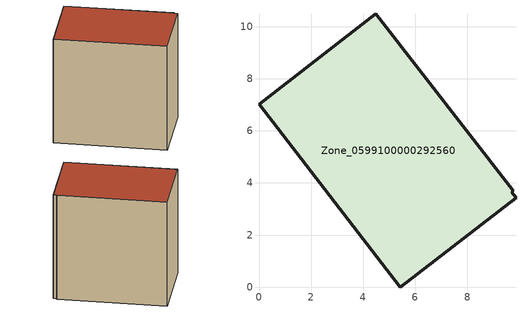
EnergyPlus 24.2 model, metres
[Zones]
Zone_0599100000292560
 floor ground (C_G): 0,7.03 4.48,10.5 9.76,3.7 9.7,3.65 9.87,3.44 5.43,0 z0
 wall outside (C_F): 4.48,10.5 0,7.03 5.43,0 9.87,3.44 9.7,3.65 9.76,3.7 4.48,10.5 z0:8.96
 roof outside (C_R): 0,7.03 5.43,0 9.87,3.44 9.7,3.65 9.76,3.7 4.48,10.5 z8.96
[BUILDING]
Pand.0599100000292560: North Axis=0; Terrain=City; Loads Convergence Tolerance Value=0.04; Temperature Convergence Tolerance Value=0.4; Solar Distribution=FullExterior; Maximum Number of Warmup Days=25; Minimum Number of Warmup Days=1
[Site:Location]
Rotterdam.The.Hague.AP_ZH_NLD Design_Conditions: Latitude=51.96; Longitude=4.45; Time Zone=1; Elevation=-4.5
[SITE:GROUNDTEMPERATURE:BUILDINGSURFACE]
18, 18, 18, 18, 18, 18, 18, 18, 18, 18, 18, 18
[MATERIAL] Thermal Absorptance=0.9; Solar Absorptance=0.7; Visible Absorptance=0.7
Name | Roughness | Thickness | Conductivity | Density | Specific Heat
G.TC.1975-1991 | MediumSmooth | 0.15 | 0.288461 | 540 | 1210
F.TC.1975-1991 | Rough | 0.3 | 0.230769 | 1920 | 840
R.TC.1975-1991 | MediumRough | 0.2 | 0.153846 | 1500 | 1000
[CONSTRUCTION]
C_G: G.TC.1975-1991
C_F: F.TC.1975-1991
C_R: R.TC.1975-1991
[ZONE]
Zone_0599100000292560: Type=1; Multiplier=1; Ceiling Height=Autocalculate; Volume=Autocalculate; Floor Area=autocalculate; Part of Total Floor Area=Yes
[ZONEINFILTRATION:DESIGNFLOWRATE]
Infil_Zone_0599100000292560: Zone or ZoneList or Space or SpaceList=Zone_0599100000292560; Schedule=AlwaysOn; Design Flow Rate Calculation Method=Flow/Area; Flow Rate per Floor Area=0.003; Constant Term Coefficient=1; Temperature Term Coefficient=0; Velocity Term Coefficient=0; Velocity Squared Term Coefficient=0
[HVACTEMPLATE:ZONE:IDEALLOADSAIRSYSTEM]
Zone_0599100000292560: Maximum Heating Supply Air Temperature=50; Minimum Cooling Supply Air Temperature=13; Maximum Heating Supply Air Humidity Ratio=0.0156; Minimum Cooling Supply Air Humidity Ratio=0.0077; Heating Limit=NoLimit; Cooling Limit=NoLimit; Dehumidification Control Type=ConstantSensibleHeatRatio; Cooling Sensible Heat Ratio=0.7; Dehumidification Setpoint=60; Humidification Control Type=None; Humidification Setpoint=30; Outdoor Air Method=None; Outdoor Air Flow Rate per Person=0.00944; Outdoor Air Flow Rate per Zone Floor Area=0; Outdoor Air Flow Rate per Zone=0; Demand Controlled Ventilation Type=None; Outdoor Air Economizer Type=NoEconomizer; Heat Recovery Type=None; Sensible Heat Recovery Effectiveness=0.7; Latent Heat Recovery Effectiveness=0.65
[ZONECONTROL:THERMOSTAT]
ThermostatControl_Zone_0599100000292560: Zone or ZoneList=Zone_0599100000292560; Control Type Schedule=DualSetpointControlType; Control 1=Thermostat_Zone_0599100000292560; Temperature Difference Between Cutout And Setpoint=0
[THERMOSTATSETPOINT:DUALSETPOINT]
Thermostat_Zone_0599100000292560: Heating Setpoint Temperature Schedule=HeatingSetpoint_Zone_0599100000292560; Cooling Setpoint Temperature Schedule=CoolingSetpoint_Zone_0599100000292560
[SCHEDULE:COMPACT]
HeatingSetpoint_Zone_0599100000292560: Through: 12/31, For: AllDays, Until: 24:00, 21
CoolingSetpoint_Zone_0599100000292560: Through: 12/31, For: AllDays, Until: 24:00, 24
DualSetpointControlType: Through: 12/31, For: AllDays, Until: 24:00, 4
AlwaysOn: Through: 12/31, For: AllDays, Until: 24:00, 1
